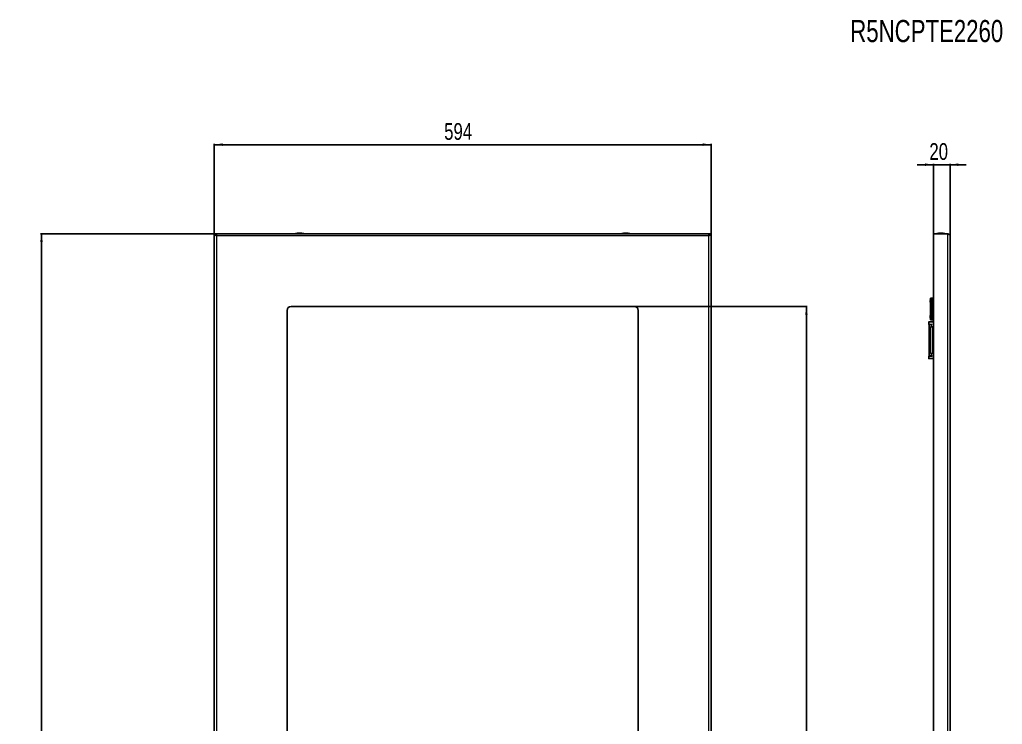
# Model space of a CAD drawing. Header units: millimetres. Extents: x -595 to 1655, y -1707 to 978.
# Drawn here: x -595 to 580, y 135 to 978 of the extents above; entities that cross this region are included whole.
import ezdxf

# ---------------------------------------------------------------- set-up
doc = ezdxf.new("R2010")
doc.units = ezdxf.units.MM
doc.layers.add('FORMAT', color=7, linetype='Continuous')
doc.styles.add('SLDTEXTSTYLE0', font='TXT', dxfattribs={"width": 0.75})
doc.dimstyles.new('SLDDIMSTYLE0', dxfattribs={"dimtxt": 20, "dimasz": 10, "dimexe": 0, "dimexo": 0.0625, "dimgap": 5, "dimtad": 2, "dimdec": 1, "dimrnd": 1e-09, "dimzin": 12, "dimdsep": 46, "dimtxsty": 'SLDTEXTSTYLE0', "dimsah": 1, "dimcen": 0.09, "dimadec": 0, "dimazin": 3, "dimtfac": 1, "dimtofl": 0, "dimtmove": 0, "dimatfit": 3, "dimfxl": 0, "dimfrac": 2, "dimtolj": 1, "dimtzin": 12, "dimarcsym": 0})
doc.dimstyles.new('SLDDIMSTYLE1', dxfattribs={"dimtxt": 20, "dimasz": 10, "dimexe": 0, "dimexo": 0.0625, "dimgap": 5, "dimtad": 2, "dimdec": 1, "dimrnd": 1e-09, "dimzin": 12, "dimdsep": 46, "dimtxsty": 'SLDTEXTSTYLE0', "dimsah": 1, "dimcen": 0.09, "dimadec": 0, "dimazin": 3, "dimtfac": 1, "dimtmove": 0, "dimatfit": 0, "dimfxl": 0, "dimfrac": 2, "dimtolj": 1, "dimtzin": 12, "dimarcsym": 0})

# ---------------------------------------------------------------- blocks, each defined once
blk = doc.blocks.new('_D')
at = {"layer": 'FORMAT'}
for p, q in [((-362.6, 722.3), (-362.6, 829.8)), ((-362.6, 828.8), (231.4, 828.8)), ((231.4, 722.3), (231.4, 829.8))]:
    blk.add_line(p, q, dxfattribs=at)
for points in [[(-362.6, 828.8), (-352.6, 827.3), (-352.6, 830.4)], [(231.4, 828.8), (221.4, 830.4), (221.4, 827.3)]]:
    blk.add_solid(points, dxfattribs=at)
at = {"layer": 'FORMAT', "insert": (-87.7, 854.6), "char_height": 20, "attachment_point": 1, "style": 'SLDTEXTSTYLE0'}
blk.add_mtext('594', dxfattribs=at)
blk = doc.blocks.new('_D_1')
at = {"layer": 'FORMAT'}
for p, q in [((-362.6, 722.3), (-570.2, 722.3)), ((-569.2, -1432.7), (-569.2, 722.3)), ((-362.6, -1432.7), (-570.2, -1432.7))]:
    blk.add_line(p, q, dxfattribs=at)
for points in [[(-569.2, 722.3), (-570.8, 712.3), (-567.7, 712.3)], [(-569.2, -1432.7), (-567.7, -1422.7), (-570.8, -1422.7)]]:
    blk.add_solid(points, dxfattribs=at)
at = {"layer": 'FORMAT', "insert": (-595, -384.7), "char_height": 20, "attachment_point": 1, "rotation": 90, "style": 'SLDTEXTSTYLE0'}
blk.add_mtext('2155', dxfattribs=at)
blk = doc.blocks.new('_D_3')
at = {"layer": 'FORMAT'}
for p, q in [((139.5, 635.3), (346.5, 635.3)), ((345.5, -1345.7), (345.5, 635.3)), ((139.5, -1345.7), (346.5, -1345.7))]:
    blk.add_line(p, q, dxfattribs=at)
for points in [[(345.5, 635.3), (343.9, 625.3), (347, 625.3)], [(345.5, -1345.7), (347, -1335.7), (343.9, -1335.7)]]:
    blk.add_solid(points, dxfattribs=at)
at = {"layer": 'FORMAT', "insert": (319.7, -384.7), "char_height": 20, "attachment_point": 1, "rotation": 90, "style": 'SLDTEXTSTYLE0'}
blk.add_mtext('1981', dxfattribs=at)
blk = doc.blocks.new('_D_5')
at = {"layer": 'FORMAT'}
for p, q in [((497.3, 804.8), (478, 804.8)), ((497.3, 722.3), (497.3, 805.8)), ((497.3, 804.8), (517.3, 804.8)), ((517.3, 719.7), (517.3, 805.8)), ((517.3, 804.8), (536.5, 804.8))]:
    blk.add_line(p, q, dxfattribs=at)
for points in [[(497.3, 804.8), (487.3, 806.4), (487.3, 803.3)], [(517.3, 804.8), (527.3, 803.3), (527.3, 806.4)]]:
    blk.add_solid(points, dxfattribs=at)
at = {"layer": 'FORMAT', "insert": (492.5, 830.6), "char_height": 20, "attachment_point": 1, "style": 'SLDTEXTSTYLE0'}
blk.add_mtext('20', dxfattribs=at)

msp = doc.modelspace()

# ---------------------------------------------------------------- linework, layer by layer
at = {"color": 7, "linetype": 'Continuous', "lineweight": 25}
for p, q in [((-362.55, -1432.66), (-362.55, 722.34)), ((-362.55, 722.34), (-360.55, 722.34)), ((229.15, 722.34), (-360.25, 722.34)), ((-360.25, 720.61), (-360.25, 722.34)), ((229.15, 722.34), (229.15, 720.61)), ((231.45, 722.34), (229.45, 722.34)), ((231.45, -1432.66), (231.45, 722.34)), ((497.27, -1432.66), (497.27, 722.34)), ((514.67, 722.34), (497.27, 722.34)), ((517.27, 719.74), (517.27, -279.16)), ((139.45, 635.34), (-270.55, 635.34)), ((493.67, 644.84), (493.67, 619.84)), ((497.27, 645.34), (495.67, 645.34)), ((-275.55, 630.34), (-275.55, -1340.66)), ((144.45, -1340.66), (144.45, 630.34)), ((491.72, 616.34), (491.72, 614.34)), ((497.27, 616.84), (492.22, 616.84)), ((492.22, 613.84), (495.72, 613.84)), ((492.22, 613.84), (492.22, 613.54)), ((492.22, 576.14), (492.22, 613.54)), ((492.22, 613.54), (495.22, 613.54)), ((494.72, 613.84), (494.72, 613.54)), ((495.22, 613.54), (495.72, 613.54)), ((495.67, 619.34), (497.27, 619.34)), ((495.72, 613.54), (495.72, 613.84)), ((493.77, 610.84), (496.77, 610.84)), ((493.77, 578.84), (493.77, 610.84)), ((497.27, 610.84), (496.77, 610.84)), ((495.22, 576.14), (492.22, 576.14)), ((492.22, 576.14), (492.22, 575.84)), ((495.72, 575.84), (492.22, 575.84)), ((496.77, 578.84), (493.77, 578.84)), ((494.72, 576.14), (494.72, 575.84)), ((495.72, 576.14), (495.22, 576.14)), ((495.72, 575.84), (495.72, 576.14)), ((496.77, 578.84), (497.27, 578.84)), ((491.72, 575.34), (491.72, 573.34)), ((492.22, 572.84), (497.27, 572.84))]:
    msp.add_line(p, q, dxfattribs=at)
at = {"color": 8, "linetype": 'Continuous', "lineweight": 18}
for p, q in [((-359.95, 719.74), (-359.95, -279.18)), ((228.85, 719.74), (-359.95, 719.74)), ((-260.55, 722.46), (-265.41, 722.46)), ((-260.55, 722.59), (-265.3, 722.59)), ((-255.8, 722.59), (-260.55, 722.59)), ((-255.69, 722.46), (-260.55, 722.46)), ((134.31, 722.46), (124.59, 722.46)), ((134.2, 722.59), (124.7, 722.59)), ((228.85, -1430.06), (228.85, 719.74)), ((511.13, 722.46), (501.41, 722.46)), ((511.02, 722.59), (501.52, 722.59)), ((514.67, -1432.66), (514.67, 722.34)), ((495.67, 619.84), (495.67, 644.84)), ((495.67, 644.84), (497.27, 644.84)), ((495.22, 613.54), (495.22, 613.84)), ((495.22, 610.84), (495.22, 613.54)), ((497.27, 619.84), (495.67, 619.84)), ((496.77, 578.84), (496.77, 610.84)), ((495.22, 576.14), (495.22, 578.84)), ((495.22, 575.84), (495.22, 576.14))]:
    msp.add_line(p, q, dxfattribs=at)
at = {"color": 7, "linetype": 'Continuous', "lineweight": 25}
for centre, radius, start, end in [((-239.65, 722.4), 25.77, 179.86102, 180.13898), ((-265.29, 722.46), 0.126, 96.02558, 180), ((-260.55, 677.59), 45.25, 90.0016, 96.02558), ((-260.55, 677.59), 45.25, 83.97442, 89.9984), ((-255.82, 722.46), 0.126, 0, 83.97442), ((-281.46, 722.4), 25.77, 359.86102, 0.13898), ((150.35, 722.4), 25.77, 179.86102, 180.13898), ((124.71, 722.46), 0.126, 96.02558, 180), ((129.45, 677.59), 45.25, 90.0016, 96.02558), ((129.45, 677.59), 45.25, 83.97442, 89.9984), ((134.18, 722.46), 0.126, 0, 83.97442), ((108.54, 722.4), 25.77, 359.86102, 0.13898), ((501.54, 722.46), 0.126, 96.02558, 180), ((527.18, 722.4), 25.77, 179.86102, 180.13898), ((506.27, 677.59), 45.25, 90.0016, 96.02558), ((506.27, 677.59), 45.25, 83.97442, 89.9984), ((511.01, 722.46), 0.126, 0, 83.97442), ((485.37, 722.4), 25.77, 359.86102, 0.13898), ((-270.55, 630.34), 5, 90, 180), ((139.45, 630.34), 5, 0, 90), ((492.22, 616.34), 0.5, 90, 180), ((492.22, 614.34), 0.5, 180, 270), ((492.22, 575.34), 0.5, 90, 180), ((492.22, 573.34), 0.5, 180, 270)]:
    msp.add_arc(centre, radius, start, end, dxfattribs=at)
for points, knots in [([(-362.55, 722.34), (-362.55, 722.23), (-362.54, 722.12), (-362.47, 721.91), (-362.42, 721.8), (-362.29, 721.58), (-362.21, 721.47), (-362.02, 721.26), (-361.91, 721.15), (-361.67, 720.93), (-361.54, 720.82), (-361.26, 720.61), (-361.1, 720.5), (-360.63, 720.17), (-360.3, 719.96), (-359.95, 719.74)], [0, 0, 0, 0, 0.125, 0.125, 0.25, 0.25, 0.375, 0.375, 0.5, 0.5, 0.625, 0.625, 0.75, 0.75, 1, 1, 1, 1]), ([(-360.55, 722.34), (-360.55, 721.9), (-360.49, 721.47), (-360.27, 720.61), (-360.11, 720.17), (-359.95, 719.74)], [0, 0, 0, 0, 0.5, 0.5, 1, 1, 1, 1]), ([(-359.95, 719.74), (-359.98, 720.08), (-360, 720.42), (-360.05, 721.05), (-360.08, 721.34), (-360.13, 721.82), (-360.15, 722.01), (-360.2, 722.27), (-360.23, 722.34), (-360.25, 722.34)], [0, 0, 0, 0, 0.25, 0.25, 0.5, 0.5, 0.75, 0.75, 1, 1, 1, 1]), ([(228.85, 719.74), (229.02, 719.85), (229.19, 719.96), (229.52, 720.17), (229.69, 720.28), (230, 720.5), (230.15, 720.61), (230.43, 720.82), (230.57, 720.93), (230.81, 721.15), (230.92, 721.26), (231.1, 721.47), (231.18, 721.58), (231.38, 721.91), (231.45, 722.12), (231.45, 722.34)], [0, 0, 0, 0, 0.125, 0.125, 0.25, 0.25, 0.375, 0.375, 0.5, 0.5, 0.625, 0.625, 0.75, 0.75, 1, 1, 1, 1]), ([(229.15, 722.34), (229.12, 722.34), (229.1, 722.27), (229.05, 722.01), (229.02, 721.82), (228.97, 721.34), (228.95, 721.05), (228.9, 720.42), (228.87, 720.08), (228.85, 719.74)], [0, 0, 0, 0, 0.25, 0.25, 0.5, 0.5, 0.75, 0.75, 1, 1, 1, 1]), ([(228.85, 719.74), (229, 720.17), (229.16, 720.6), (229.38, 721.47), (229.45, 721.9), (229.45, 722.34)], [0, 0, 0, 0, 0.5, 0.5, 1, 1, 1, 1]), ([(514.67, 722.34), (514.84, 722.23), (515.01, 722.12), (515.35, 721.91), (515.51, 721.8), (515.83, 721.58), (515.98, 721.47), (516.26, 721.26), (516.39, 721.15), (516.63, 720.93), (516.74, 720.82), (516.93, 720.61), (517.01, 720.5), (517.21, 720.17), (517.27, 719.96), (517.27, 719.74)], [0, 0, 0, 0, 0.125, 0.125, 0.25, 0.25, 0.375, 0.375, 0.5, 0.5, 0.625, 0.625, 0.75, 0.75, 1, 1, 1, 1]), ([(493.37, 642.84), (493.37, 642.9), (493.37, 642.98), (493.37, 643.07), (493.37, 643.16), (493.37, 643.29), (493.37, 643.32), (493.37, 643.34)], [0, 0, 0, 0, 0.1246927, 0.1871822, 0.2497734, 0.5000394, 1, 1, 1, 1]), ([(493.37, 642.63), (493.37, 642.63), (493.37, 642.64), (493.37, 642.65), (493.37, 642.66), (493.37, 642.68), (493.37, 642.72), (493.37, 642.77), (493.37, 642.81), (493.37, 642.83), (493.37, 642.84)], [0, 0, 0, 0, 0.1288253, 0.1801694, 0.2433966, 0.3698599, 0.4998642, 0.7496495, 0.8434763, 1, 1, 1, 1]), ([(493.37, 641.12), (493.37, 641.2), (493.37, 641.36), (493.37, 641.58), (493.37, 641.75), (493.37, 641.92), (493.37, 642.03), (493.37, 642.04), (493.37, 642.05)], [0, 0, 0, 0, 0.1250486, 0.2498861, 0.3708558, 0.4998199, 0.7496086, 1, 1, 1, 1]), ([(493.37, 640.28), (493.37, 640.29), (493.37, 640.3), (493.37, 640.38), (493.37, 640.48), (493.37, 640.61), (493.37, 640.82), (493.37, 641), (493.37, 641.12)], [0, 0, 0, 0, 0.25007, 0.3791813, 0.5004993, 0.6241696, 0.7508424, 1, 1, 1, 1]), ([(493.37, 624.4), (493.37, 624.39), (493.37, 624.38), (493.37, 624.29), (493.37, 624.2), (493.37, 624.07), (493.37, 623.86), (493.37, 623.68), (493.37, 623.55)], [0, 0, 0, 0, 0.2500695, 0.3795588, 0.5004992, 0.6245563, 0.7508428, 1, 1, 1, 1]), ([(493.37, 623.55), (493.37, 623.52), (493.37, 623.44), (493.37, 623.28), (493.37, 623.1), (493.37, 622.92), (493.37, 622.76), (493.37, 622.65), (493.37, 622.64), (493.37, 622.63)], [0, 0, 0, 0, 0.0626366, 0.1252782, 0.2500723, 0.3748405, 0.4999941, 0.7496958, 1, 1, 1, 1]), ([(493.37, 622.05), (493.37, 622.04), (493.37, 622.04), (493.37, 622.03), (493.37, 622.02), (493.37, 621.99), (493.37, 621.93), (493.37, 621.88), (493.37, 621.84)], [0, 0, 0, 0, 0.1310705, 0.1824367, 0.2437962, 0.3713877, 0.5004416, 1, 1, 1, 1]), ([(493.37, 621.84), (493.37, 621.81), (493.37, 621.76), (493.37, 621.67), (493.37, 621.61), (493.37, 621.52), (493.37, 621.39), (493.37, 621.36), (493.37, 621.34)], [0, 0, 0, 0, 0.0626863, 0.1251726, 0.1876279, 0.2501847, 0.5003136, 1, 1, 1, 1])]:
    msp.add_open_spline(points, degree=3, knots=knots, dxfattribs=at)
for points in [[(493.67, 644.84), (493.68, 644.9), (493.69, 645.04), (493.81, 645.2), (493.98, 645.32), (494.11, 645.33), (494.17, 645.34)], [(495.67, 645.34), (495.48, 645.34), (495.08, 645.34), (494.59, 645.34), (494.24, 645.34), (494.19, 645.34), (494.17, 645.34)], [(494.17, 619.34), (494.11, 619.35), (493.98, 619.36), (493.81, 619.48), (493.69, 619.64), (493.68, 619.77), (493.67, 619.84)], [(494.17, 619.34), (494.19, 619.34), (494.24, 619.34), (494.59, 619.34), (495.08, 619.34), (495.48, 619.34), (495.67, 619.34)]]:
    msp.add_open_spline(points, degree=3, dxfattribs=at)
at = {"color": 8, "linetype": 'Continuous', "lineweight": 18}
for points in [[(495.67, 644.84), (495.41, 644.84), (494.89, 644.84), (494.23, 644.84), (493.76, 644.84), (493.7, 644.84), (493.67, 644.84)], [(495.67, 645.34), (495.67, 645.33), (495.67, 645.32), (495.67, 645.2), (495.67, 645.04), (495.67, 644.9), (495.67, 644.84)], [(493.67, 619.84), (493.7, 619.84), (493.76, 619.84), (494.23, 619.84), (494.89, 619.84), (495.41, 619.84), (495.67, 619.84)], [(495.67, 619.84), (495.67, 619.77), (495.67, 619.64), (495.67, 619.48), (495.67, 619.36), (495.67, 619.35), (495.67, 619.34)]]:
    msp.add_open_spline(points, degree=3, dxfattribs=at)

# ---------------------------------------------------------------- texts
at = {"layer": 'FORMAT', "insert": (397.93, 977.95), "char_height": 26.4583, "attachment_point": 1, "style": 'SLDTEXTSTYLE0'}
msp.add_mtext('R5NCPTE2260', dxfattribs=at)

# ---------------------------------------------------------------- dimensions: what is measured, and where the dimension line sits
at = {"layer": 'FORMAT'}
for base, p1, p2, dimstyle, picture, middle in [((231.45, 828.84), (-362.55, 722.34), (231.45, 722.34), 'SLDDIMSTYLE0', '_D', (-65.55, 828.84)), ((517.27, 804.84), (497.27, 722.34), (517.27, 719.74), 'SLDDIMSTYLE1', '_D_5', (507.27, 804.84))]:
    dim = msp.add_linear_dim(base=base, p1=p1, p2=p2, dimstyle=dimstyle, dxfattribs=at)
    dim.commit()
    dim.dimension.update_dxf_attribs({"geometry": picture, "text_midpoint": middle, "dimtype": 160})
for base, p1, p2, picture, middle in [((-569.23, 722.34), (-362.55, -1432.66), (-362.55, 722.34), '_D_1', (-569.23, -355.16)), ((345.45, 635.34), (139.45, -1345.66), (139.45, 635.34), '_D_3', (345.45, -355.16))]:
    dim = msp.add_linear_dim(base=base, p1=p1, p2=p2, angle=90, dimstyle='SLDDIMSTYLE0', dxfattribs=at)
    dim.commit()
    dim.dimension.update_dxf_attribs({"geometry": picture, "text_midpoint": middle, "dimtype": 160})

doc.saveas('drawing.dxf')
